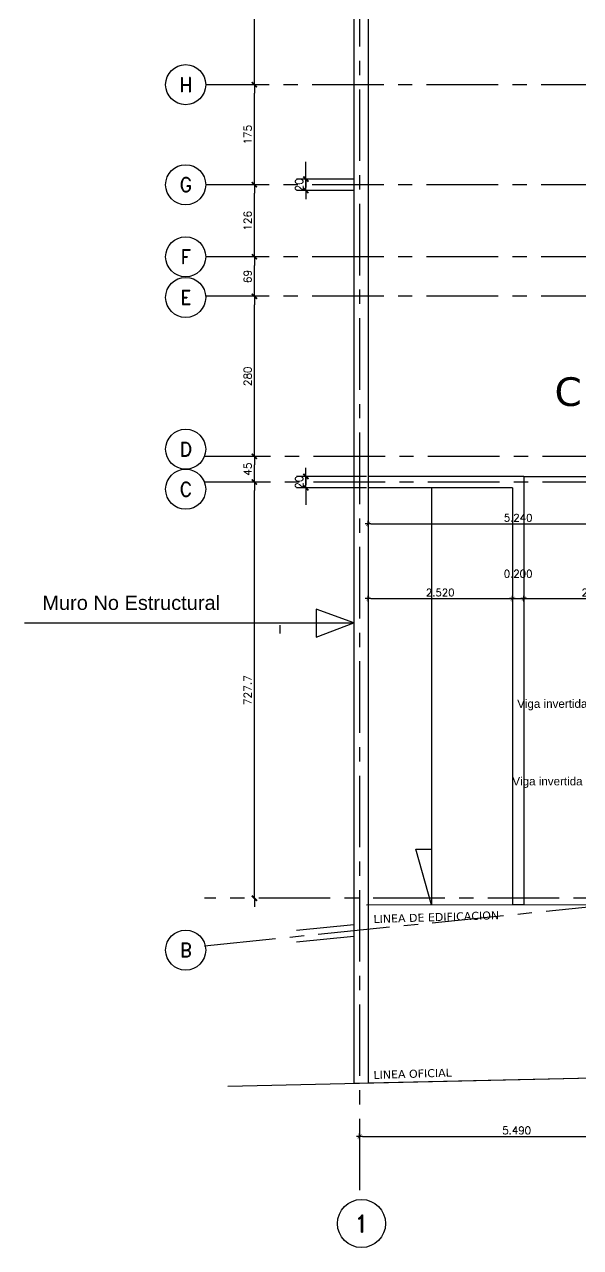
# Model space of a CAD drawing. Header units: millimetres. Extents: x 0 to 223, y -18 to 76.
# Drawn here: x 66.86 to 76.58, y 4.79 to 26.18 of the extents above; entities that cross this region are included whole.
import ezdxf
from ezdxf.enums import TextEntityAlignment as Align

# ---------------------------------------------------------------- set-up
doc = ezdxf.new("R2010")
doc.units = ezdxf.units.MM
doc.linetypes.add('CENTER', pattern=[2, 1.25, -0.25, 0.25, -0.25])
for name, color, linetype in [('01', 1, 'Continuous'), ('02', 2, 'Continuous'), ('03', 3, 'Continuous'), ('04', 4, 'Continuous'), ('Capa1', 8, 'Continuous'), ('COTAS', 1, 'Continuous'), ('Cotas2', 1, 'Continuous'), ('EJES', 1, 'CENTER'), ('Muebles', 2, 'Continuous'), ('MUROS_EST', 5, 'Continuous'), ('Textos', 2, 'Continuous')]:
    doc.layers.add(name, color=color, linetype=linetype)
doc.styles.add('Arial', font='arial.ttf')
doc.styles.add('INTERARQ', font='ROMANS.SHX')
doc.styles.add('ROMAND', font='romand', dxfattribs={"height": 31.5})
doc.styles.add('ROMANS', font='romans.shx', dxfattribs={"height": 16.875})
doc.styles.get("Standard").update_dxf_attribs({"font": 'arial.ttf'})
doc.dimstyles.new('ESCALA_1-50', dxfattribs={"dimtxt": 0.13, "dimasz": 0.05, "dimexe": 0.18, "dimexo": 0.0625, "dimgap": 0.04, "dimtad": 1, "dimdec": 3, "dimzin": 0, "dimdsep": 46, "dimtxsty": 'INTERARQ', "dimblk": 'DIMTICK', "dimcen": 0.09, "dimse1": 1, "dimse2": 1, "dimclrd": 1, "dimclre": 1, "dimclrt": 2, "dimadec": 0, "dimazin": 0, "dimtfac": 4.5, "dimtdec": 3, "dimtofl": 0, "dimtmove": 2, "dimatfit": 3, "dimldrblk": 'DIMTICK', "dimfxl": 1, "dimtolj": 1, "dimtzin": 0, "dimarcsym": 0})

# ---------------------------------------------------------------- blocks, each defined once
blk = doc.blocks.new('EJE-1')
at = {"color": 3, "linetype": 'Continuous'}
blk.add_circle((0, 0), 35, dxfattribs=at)
at = {"color": 5, "linetype": 'Continuous', "style": 'ROMAND'}
blk.add_attdef('0', text='', height=25, dxfattribs=at).set_placement((0.2, 0), align=Align.MIDDLE)
blk = doc.blocks.new('TICK1')
at = {"color": 2}
for points in [[(0, 0), (-1, 0)], [(0, 0), (1, 0)]]:
    blk.add_lwpolyline(points, dxfattribs=at)
at = {"color": 2, "const_width": 0.2}
blk.add_lwpolyline([(-0.3, -0.3), (0.3, 0.3)], dxfattribs=at)
blk = doc.blocks.new('DIMTICK')
at = {"color": 1}
for p, q in [((-1, 0), (1, 0)), ((0, 1), (0, -1))]:
    blk.add_line(p, q, dxfattribs=at)
at = {"color": 3, "const_width": 0.141}
blk.add_lwpolyline([(0.71, 0.71), (-0.71, -0.71)], dxfattribs=at)
blk = doc.blocks.new('*D85')
at = {"layer": '02', "color": 1, "lineweight": -2, "transparency": 16777216}
blk.add_line((75.635, 16.14), (78.055, 16.14), dxfattribs=at)
at = {"layer": 'Defpoints', "color": 0, "transparency": 16777216}
for p in [(75.585, 18.277), (78.105, 18.277), (78.105, 16.14)]:
    blk.add_point(p, dxfattribs=at)
at = {"layer": '02', "color": 1, "lineweight": -2, "transparency": 16777216, "xscale": 0.05, "yscale": 0.05, "zscale": 0.05, "rotation": 180}
blk.add_blockref('DIMTICK', (75.585, 16.14), dxfattribs=at)
at = {"layer": '02', "color": 1, "lineweight": -2, "transparency": 16777216, "xscale": 0.05, "yscale": 0.05, "zscale": 0.05}
blk.add_blockref('DIMTICK', (78.105, 16.14), dxfattribs=at)
at = {"layer": '02', "color": 2, "transparency": 16777216, "insert": (76.845, 16.245), "char_height": 0.13, "attachment_point": 5, "style": 'INTERARQ'}
blk.add_mtext('\\A1;2.520', dxfattribs=at)
blk = doc.blocks.new('*D86')
at = {"layer": '01', "color": 1, "lineweight": -2, "transparency": 16777216}
blk.add_line((72.915, 16.14), (75.335, 16.14), dxfattribs=at)
at = {"layer": 'Defpoints', "color": 0, "transparency": 16777216}
for p in [(72.865, 18.077), (75.385, 18.077), (75.385, 16.14)]:
    blk.add_point(p, dxfattribs=at)
at = {"layer": '01', "color": 1, "lineweight": -2, "transparency": 16777216, "xscale": 0.05, "yscale": 0.05, "zscale": 0.05, "rotation": 180}
blk.add_blockref('DIMTICK', (72.865, 16.14), dxfattribs=at)
at = {"layer": '01', "color": 1, "lineweight": -2, "transparency": 16777216, "xscale": 0.05, "yscale": 0.05, "zscale": 0.05}
blk.add_blockref('DIMTICK', (75.385, 16.14), dxfattribs=at)
at = {"layer": '01', "color": 2, "transparency": 16777216, "insert": (74.125, 16.245), "char_height": 0.13, "attachment_point": 5, "style": 'INTERARQ'}
blk.add_mtext('\\A1;2.520', dxfattribs=at)
blk = doc.blocks.new('*D129')
at = {"layer": '01', "color": 1, "lineweight": -2, "transparency": 16777216}
blk.add_line((72.915, 17.448), (78.055, 17.448), dxfattribs=at)
at = {"layer": 'Defpoints', "color": 0, "transparency": 16777216}
for p in [(72.865, 18.277), (78.105, 18.277), (78.105, 17.448)]:
    blk.add_point(p, dxfattribs=at)
at = {"layer": '01', "color": 1, "lineweight": -2, "transparency": 16777216, "xscale": 0.05, "yscale": 0.05, "zscale": 0.05, "rotation": 180}
blk.add_blockref('DIMTICK', (72.865, 17.448), dxfattribs=at)
at = {"layer": '01', "color": 1, "lineweight": -2, "transparency": 16777216, "xscale": 0.05, "yscale": 0.05, "zscale": 0.05}
blk.add_blockref('DIMTICK', (78.105, 17.448), dxfattribs=at)
at = {"layer": '01', "color": 2, "transparency": 16777216, "insert": (75.485, 17.553), "char_height": 0.13, "attachment_point": 5, "style": 'INTERARQ'}
blk.add_mtext('\\A1;5.240', dxfattribs=at)
blk = doc.blocks.new('*D66')
at = {"layer": '04', "color": 1, "lineweight": -2, "transparency": 16777216}
blk.add_line((75.435, 16.14), (75.535, 16.14), dxfattribs=at)
at = {"layer": 'Defpoints', "color": 0, "transparency": 16777216}
for p in [(75.385, 16.14), (75.585, 16.14), (75.585, 16.14)]:
    blk.add_point(p, dxfattribs=at)
at = {"layer": '04', "color": 1, "lineweight": -2, "transparency": 16777216, "xscale": 0.05, "yscale": 0.05, "zscale": 0.05, "rotation": 180}
blk.add_blockref('DIMTICK', (75.385, 16.14), dxfattribs=at)
at = {"layer": '04', "color": 1, "lineweight": -2, "transparency": 16777216, "xscale": 0.05, "yscale": 0.05, "zscale": 0.05}
blk.add_blockref('DIMTICK', (75.585, 16.14), dxfattribs=at)
at = {"layer": '04', "color": 2, "transparency": 16777216, "insert": (75.485, 16.575), "char_height": 0.13, "attachment_point": 5, "style": 'INTERARQ'}
blk.add_mtext('\\A1;0.200', dxfattribs=at)
blk = doc.blocks.new('*D212')
at = {"layer": 'Defpoints', "color": 0, "transparency": 16777216}
for p in [(78.205, 6.735), (72.715, 6.431), (78.205, 6.431)]:
    blk.add_point(p, dxfattribs=at)
at = {"layer": 'Muebles', "color": 1, "lineweight": -2, "transparency": 16777216}
blk.add_line((72.765, 6.735), (78.155, 6.735), dxfattribs=at)
at = {"layer": 'Muebles', "color": 1, "lineweight": -2, "transparency": 16777216, "xscale": 0.05, "yscale": 0.05, "zscale": 0.05, "rotation": 180}
blk.add_blockref('DIMTICK', (72.715, 6.735), dxfattribs=at)
at = {"layer": 'Muebles', "color": 1, "lineweight": -2, "transparency": 16777216, "xscale": 0.05, "yscale": 0.05, "zscale": 0.05}
blk.add_blockref('DIMTICK', (78.205, 6.735), dxfattribs=at)
at = {"layer": 'Muebles', "color": 2, "transparency": 16777216, "insert": (75.46, 6.84), "char_height": 0.13, "attachment_point": 5, "style": 'INTERARQ'}
blk.add_mtext('\\A1;5.490', dxfattribs=at)

msp = doc.modelspace()

# ---------------------------------------------------------------- hatches: boundary and pattern name
at = {"layer": 'MUROS_EST', "transparency": 33554687}
h = msp.add_hatch(color=5, dxfattribs=at)
h.dxf.hatch_style = 1
h.paths.add_polyline_path([(79.1956, 10.9004), (78.2046, 10.9004), (78.2147, 10.8009)])
h.paths.add_polyline_path([(79.3889, 11.0205), (78.2046, 10.9004), (79.1956, 10.9004), (79.399, 10.921)])
h.paths.add_polyline_path([(84.1547, 11.5039), (83.4046, 11.4278), (83.4046, 11.3273), (84.1547, 11.4034)])
h.paths.add_polyline_path([(84.1547, 11.5547), (84.0562, 11.5447), (83.4046, 11.4786), (83.4046, 11.4278), (84.1547, 11.5039)])
h.paths.add_polyline_path([(85.0046, 11.5901), (85.0046, 11.6409), (84.2547, 11.5648), (84.1547, 11.5547), (84.1547, 11.5039)])
h.paths.add_polyline_path([(85.0046, 11.4896), (85.0046, 11.5901), (84.1547, 11.5039), (84.1648, 11.4044)])
h.paths.add_polyline_path([(90.5628, 14.0165), (90.4628, 14.0165), (90.4628, 12.3237), (90.4628, 12.2945), (90.4628, 12.1437), (90.5628, 12.1539)])
h.paths.add_polyline_path([(72.9098, 7.6583), (74.4302, 7.7065), (74.4206, 8.0104), (72.9002, 7.9622)], flags=9)
h.paths.add_polyline_path([(80.8025, 8.2565), (81.5226, 8.2534), (81.5273, 9.3392), (80.8072, 9.3423)], flags=9)
h.paths.add_polyline_path([(78.764, 10.3986), (81.049, 10.6423), (81.0293, 10.8276), (78.7443, 10.5838)], flags=9)
h.paths.add_polyline_path([(72.9098, 10.3849), (75.2899, 10.4603), (75.2803, 10.7642), (72.9002, 10.6888)], flags=9)

# ---------------------------------------------------------------- linework, layer by layer
at = {"layer": '01'}
msp.add_line((75.5846, 18.2773), (78.1046, 18.2773), dxfattribs=at)
at = {"layer": '01', "color": 49}
for p, q in [((73.9745, 18.0773), (73.9745, 10.7836)), ((73.9745, 10.7836), (73.7017, 11.7578)), ((73.7017, 11.7578), (73.9745, 11.7578)), ((78.1046, 10.7897), (72.8346, 10.7765))]:
    msp.add_line(p, q, dxfattribs=at)
at = {"layer": '03'}
for p, q in [((75.5846, 18.2773), (75.5846, 10.7902)), ((75.3846, 18.0773), (75.3846, 10.7902)), ((75.3846, 10.7902), (75.5846, 10.7902))]:
    msp.add_line(p, q, dxfattribs=at)
for points in [[(75.5846, 18.2773), (72.8646, 18.2773)], [(75.3846, 18.0773), (72.8646, 18.0773)]]:
    msp.add_lwpolyline(points, dxfattribs=at)
at = {"layer": '04'}
msp.add_lwpolyline([(66.8637, 15.7174), (72.6146, 15.7174), (71.9557, 15.9572), (71.9557, 15.4646), (72.6146, 15.7174)], dxfattribs=at)
at = {"layer": 'Capa1'}
for p, q in [((72.6146, 58.4427), (72.6146, 7.6628)), ((72.8646, 58.1927), (72.8646, 7.6628)), ((72.8646, 58.1927), (72.8646, 7.6628)), ((70.418, 7.6123), (100.7382, 8.3094)), ((72.6146, 7.6628), (95.6646, 8.1928))]:
    msp.add_line(p, q, dxfattribs=at)
at = {"layer": 'COTAS', "color": 2}
for p, q in [((70.8787, 25.2773), (70.8787, 28.4273)), ((70.8787, 23.5273), (70.8787, 24.9773)), ((71.7787, 23.6273), (71.7787, 23.7773)), ((71.7787, 23.2773), (71.7787, 23.4773)), ((70.8787, 22.2673), (70.8787, 23.2273)), ((70.8787, 21.5773), (70.8787, 21.9673)), ((70.8787, 18.7773), (70.8787, 21.2773)), ((70.8787, 18.3273), (70.8787, 18.4773)), ((71.7787, 18.0773), (71.7787, 18.2773)), ((70.8787, 11.0504), (70.8787, 18.0273)), ((71.7787, 17.9273), (71.7787, 17.7773)), ((71.3287, 15.5273), (71.3287, 15.6773))]:
    msp.add_line(p, q, dxfattribs=at)
at = {"layer": 'Cotas2'}
for p, q in [((72.6146, 23.4773), (71.6153, 23.4773)), ((72.6146, 23.2773), (71.6153, 23.2773)), ((72.8346, 18.2773), (71.6153, 18.2773)), ((72.8346, 18.0773), (71.6153, 18.0773)), ((72.6146, 10.4342), (71.6153, 10.3328)), ((72.6146, 10.2329), (71.6153, 10.1315))]:
    msp.add_line(p, q, dxfattribs=at)
at = {"layer": 'EJES'}
for p, q in [((72.7146, 61.0427), (72.7146, 5.6668)), ((101.1377, 25.1273), (70.0287, 25.1273)), ((101.1377, 23.3773), (70.0287, 23.3773)), ((101.1377, 22.1173), (70.0287, 22.1173)), ((101.1377, 21.4273), (70.0281, 21.4273)), ((101.1608, 18.6273), (70.0056, 18.6273)), ((101.1608, 18.1773), (70.006, 18.1773)), ((70.006, 10.0688), (90.2628, 12.1234)), ((78.2046, 10.9004), (70.006, 10.9004))]:
    msp.add_line(p, q, dxfattribs=at)

# ---------------------------------------------------------------- block references
for p, xscale, yscale, zscale, values in [((69.6787, 25.1273), 0.0100000000002183, 0.0100000000002183, 0.0100000000002183, {'0': 'H'}), ((69.6787, 23.3773), 0.0100000000002183, 0.0100000000002183, 0.0100000000002183, {'0': 'G'}), ((69.6787, 22.1173), 0.0100000000002183, 0.0100000000002183, 0.0100000000002183, {'0': 'F'}), ((69.6787, 21.4065), 0.0100000000002183, 0.0100000000002183, 0.0100000000002183, {'0': 'E'}), ((69.6787, 18.7523), 0.0100000000002183, 0.0100000000002183, 0.0100000000002183, {'0': 'D'}), ((69.6791, 18.0523), 0.0100000000002183, 0.0100000000002183, 0.0100000000002183, {'0': 'C'}), ((69.6787, 9.9925), 0.0100000000002183, 0.0100000000002183, 0.0100000000002183, {'0': 'B'}), ((72.75, 5.2111), 0.0120000000002563, 0.0120000000002563, 0.0120000000002563, {'0': '1'})]:
    msp.add_blockref('EJE-1', p, dxfattribs=dict(xscale=xscale, yscale=yscale, zscale=zscale)).add_auto_attribs(values)
at = {"layer": 'COTAS', "color": 2, "xscale": 0.1500000000000909, "yscale": 0.1500000000000909, "zscale": 0.1500000000000909}
for p, rotation in [((70.8787, 25.1273), 270), ((70.8787, 25.1273), 90), ((71.7787, 23.4773), 270), ((70.8787, 23.3773), 90), ((70.8787, 23.3773), 270), ((71.7787, 23.2773), 90), ((70.8787, 22.1173), 270), ((70.8787, 22.1173), 90), ((70.8787, 21.4273), 90), ((70.8787, 21.4273), 270), ((70.8787, 18.6273), 270), ((70.8787, 18.6273), 90), ((71.7787, 18.2773), 270), ((70.8787, 18.1773), 90), ((70.8787, 18.1773), 270), ((71.7787, 18.0773), 90), ((70.8787, 10.9004), 270)]:
    msp.add_blockref('TICK1', p, dxfattribs=dict(at, rotation=rotation))

# ---------------------------------------------------------------- texts
at = {"layer": '04'}
msp.add_text('Muro No Estructural', height=0.25, dxfattribs=at).set_placement((67.1749, 15.942))
at = {"layer": '04', "char_height": 0.14, "width": 2.390794, "attachment_point": 1, "rotation": 1.81498, "style": 'Arial'}
for s, insert in [('{\\fVerdana|b0|i0|c0|p34;LINEA DE EDIFICACION}', (72.9567, 10.6049)), ('{\\fVerdana|b0|i0|c0|p34;LINEA OFICIAL}', (72.9567, 7.8783))]:
    msp.add_mtext(s, dxfattribs=dict(at, insert=insert))
at = {"layer": 'Capa1', "char_height": 0.144975, "attachment_point": 1}
for s, insert in [('Viga invertida (25 / 74) cm', (75.4684, 14.3743)), ('Viga invertida (25 / 164) cm', (75.3846, 13.0184))]:
    msp.add_mtext_dynamic_manual_height_columns(s, width=2.767896, gutter_width=0.7249, heights=[0.2432], dxfattribs=dict(at, insert=insert))
at = {"layer": 'COTAS', "color": 3, "char_height": 0.135, "attachment_point": 5, "rotation": 90, "style": 'ROMANS'}
for s, insert in [('\\A1;175', (70.7612, 24.2523)), ('\\A1;20', (71.6612, 23.3773)), ('\\A1;126', (70.7612, 22.7473)), ('\\A1;69', (70.7612, 21.7723)), ('\\A1;280', (70.7612, 20.0273)), ('\\A1;45', (70.7612, 18.4023)), ('\\A1;20', (71.6612, 18.1773)), ('\\A1;727.7', (70.7612, 14.5388))]:
    msp.add_mtext(s, dxfattribs=dict(at, insert=insert))
at = {"layer": 'Textos', "insert": (76.121, 19.4998), "char_height": 0.5, "width": 1.354898, "attachment_point": 7}
msp.add_mtext('{\\fVerdana|b0|i0|c0|p34;C}', dxfattribs=at)

# ---------------------------------------------------------------- dimensions: what is measured, and where the dimension line sits
at = {"layer": '01'}
for base, p1, p2, picture, middle in [((78.1046, 17.4482), (72.8646, 18.2773), (78.1046, 18.2773), '*D129', (75.4846, 17.5532)), ((75.3846, 16.1398), (72.8646, 18.0773), (75.3846, 18.0773), '*D86', (74.1246, 16.2448))]:
    dim = msp.add_linear_dim(base=base, p1=p1, p2=p2, dimstyle='ESCALA_1-50', dxfattribs=at)
    dim.commit()
    dim.dimension.update_dxf_attribs({"geometry": picture, "text_midpoint": middle})
at = {"layer": '02'}
dim = msp.add_linear_dim(base=(78.1046, 16.1398), p1=(75.5846, 18.2773), p2=(78.1046, 18.2773), dimstyle='ESCALA_1-50', override={"dimtxt": 0.13}, dxfattribs=at)
dim.commit()
dim.dimension.update_dxf_attribs({"geometry": '*D85', "text_midpoint": (76.8446, 16.2448)})
at = {"layer": '04'}
dim = msp.add_linear_dim(base=(75.5846, 16.1398), p1=(75.3846, 16.1398), p2=(75.5846, 16.1398), dimstyle='ESCALA_1-50', dxfattribs=at)
dim.commit()
dim.dimension.update_dxf_attribs({"geometry": '*D66', "text_midpoint": (75.4846, 16.5748)})
at = {"layer": 'Muebles', "color": 5}
dim = msp.add_linear_dim(base=(78.2046, 6.7351), p1=(72.7146, 6.4309), p2=(78.2046, 6.4309), dimstyle='ESCALA_1-50', dxfattribs=at)
dim.commit()
dim.dimension.update_dxf_attribs({"geometry": '*D212', "text_midpoint": (75.4596, 6.8401)})

doc.saveas('drawing.dxf')
